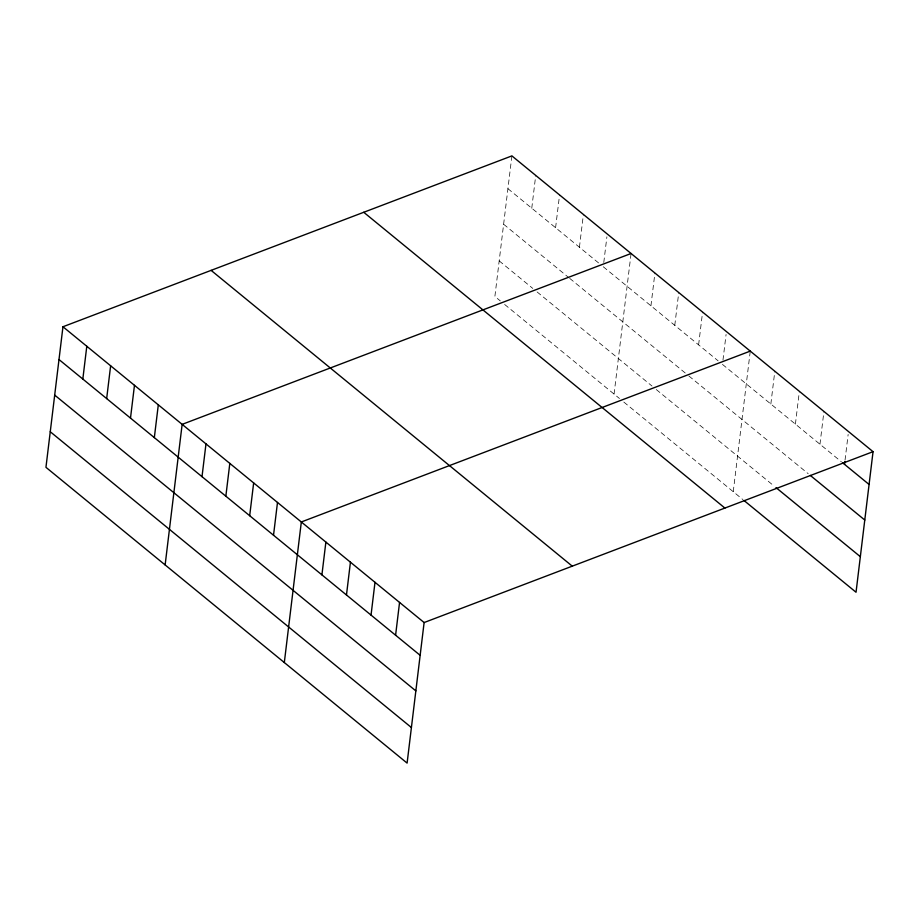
<?xml version="1.0" encoding="UTF-8"?>
<svg xmlns="http://www.w3.org/2000/svg" width="919" height="919" viewBox="0 0 919 919"><rect width="100%" height="100%" fill="white"/><g stroke="black" fill="none" stroke-linecap="round" stroke-linejoin="round"><path stroke-width="0.69" stroke-dasharray="4.59 3.45" d="M511.894 155.897L494.881 296.458L500.304 300.904M531.768 208.199L535.731 175.414M555.593 227.717L559.568 194.931M579.429 247.245L583.404 214.46M603.783 262.489L606.896 236.826M614.064 394.079L631.077 253.506M650.939 305.809L654.914 273.023M674.776 325.337L678.75 292.552M698.612 344.855L702.587 312.069M722.966 360.099L726.079 334.447M733.247 491.688L750.26 351.115M770.846 404.015L774.82 371.23M795.406 424.13L799.369 391.345M819.966 444.245L823.929 411.459M845.043 460.074L848.145 434.423M507.931 188.682L600.015 264.109M603.266 266.763L718.118 360.834M722.449 364.383L841.322 461.729M503.623 224.247L568.631 277.492M569.711 278.377L687.814 375.101M688.894 375.986L808.192 473.687M499.189 260.893L532.779 288.405M537.11 291.955L651.962 386.014M656.292 389.564L773.855 485.852M504.634 304.453L619.486 398.513M623.817 402.062L742.851 499.557"/><path stroke-width="1.38" d="M62.963 326.75L45.95 467.323L407.106 763.103L424.118 622.542L62.963 326.75L511.894 155.897L873.05 451.677L856.037 592.25L743.919 500.43M82.825 379.053L86.8 346.268M106.661 398.582L110.636 365.785M130.498 418.099L134.473 385.314M154.335 437.616L158.309 404.831M165.133 564.932L182.146 424.36L631.077 253.506M202.008 476.662L205.982 443.877M225.844 496.191L229.819 463.406M249.681 515.708L253.655 482.923M273.517 535.237L277.492 502.452M284.316 662.542L301.329 521.969L750.26 351.115M321.914 574.869L325.877 542.084M346.474 594.984L350.438 562.198M371.035 615.098L374.998 582.313M395.595 635.213L399.558 602.427M844.527 464.359L844.871 461.499M424.118 622.542L873.05 451.677M842.39 462.602L869.087 484.474M810.317 475.433L864.779 520.039M775.992 487.598L860.345 556.684M363.74 212.278L724.907 508.069M211.106 270.37L572.261 566.15M58.988 359.536L420.155 655.327M54.692 395.101L415.847 690.893M50.258 431.746L411.413 727.538"/></g></svg>
